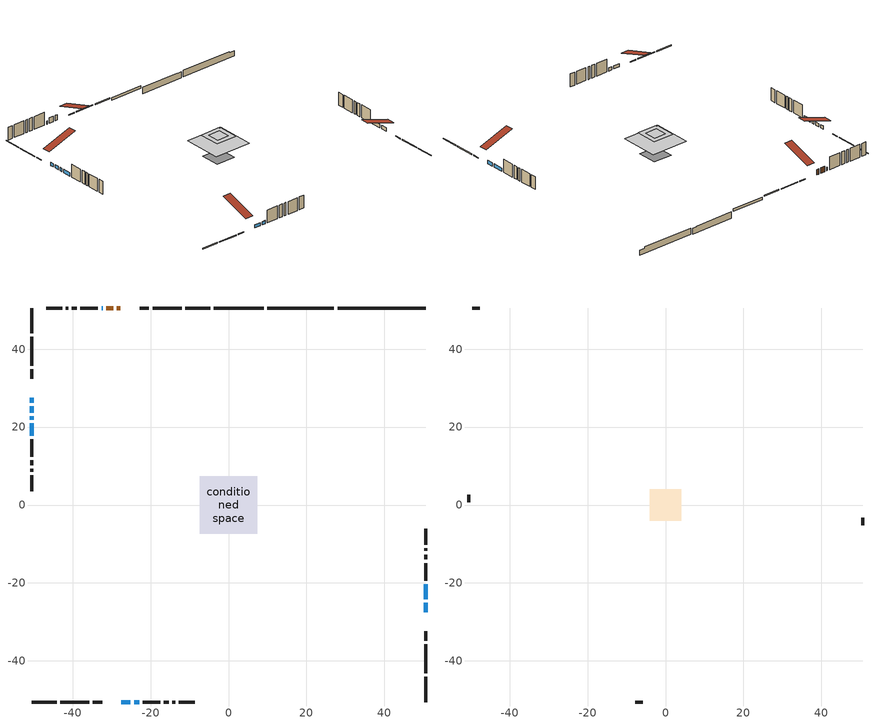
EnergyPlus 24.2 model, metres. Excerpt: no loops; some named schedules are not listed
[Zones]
conditioned space
 floor outside (Floor1 construction): -1.92,-1.92 -1.92,1.92 1.92,1.92 1.92,-1.92 z0.97
 floor adiabatic (Floor5 construction): -2.24,-2.24 -2.24,2.24 2.24,2.24 2.24,-2.24 z0.97
 floor adiabatic (AdiabaticFloorConstruction): -7.35,-7.35 -7.35,7.35 7.35,7.35 7.35,-7.35 z3.41
 floor foundation (Slab1 construction): -3.74,-3.74 -3.74,3.74 3.74,3.74 3.74,-3.74 z-2.13
 floor foundation (Slab1 construction 1): -3.25,-3.25 -3.25,3.25 3.25,3.25 3.25,-3.25 z-2.29
 floor foundation (Slab3 construction): -2.24,-2.24 -2.24,2.24 2.24,2.24 2.24,-2.24 z0
 wall outside (RimJoist1 construction): -4.65,50.56 -11.13,50.56 / -50.56,-50.56 -44.09,-50.56 / -50.56,50.56 -50.56,44.09 / 50.56,-50.56 50.56,-44.09 z0.97:1.27
 wall outside (RimJoist2 construction): -12.06,50.56 -19.48,50.56 / -43.16,-50.56 -35.73,-50.56 / -50.56,43.16 -50.56,35.73 / 50.56,-43.16 50.56,-35.73 z0.97:1.27
 wall outside (RimJoist3 construction): -20.41,50.56 -22.81,50.56 / -34.8,-50.56 -32.4,-50.56 / -50.56,34.8 -50.56,32.4 / 50.56,-34.8 50.56,-32.4 z0.97:1.27
 wall outside (AdiabaticWallConstruction 1): -27.75,50.56 -28.67,50.56 / -29.6,50.56 -31.38,50.56 z0.97:3
 wall outside (AdiabaticWallConstruction): -50.56,27.47 -50.56,26.24 / -50.56,25.31 -50.56,23.73 / 50.56,-27.47 50.56,-25.12 / -50.56,22.8 -50.56,21.89 / -32.31,50.56 -32.58,50.56 / 50.56,-24.2 50.56,-20.31 / -27.47,-50.56 -25.16,-50.56 / -24.23,-50.56 -22.91,-50.56 / -50.56,20.96 -50.56,17.8 z0.97:2.19
 wall outside (Wall1 construction): -33.51,50.56 -37.99,50.56 / -21.98,-50.56 -17.5,-50.56 / -50.56,16.88 -50.56,12.39 / 50.56,-19.39 50.56,-14.9 z0.97:5.85
 wall outside (Wall2 construction): -38.92,50.56 -40.18,50.56 / -16.57,-50.56 -15.31,-50.56 / -50.56,11.46 -50.56,10.21 / 50.56,-13.97 50.56,-12.72 z0.97:5.85
 wall outside (Wall3 construction): -41.11,50.56 -41.8,50.56 / -14.39,-50.56 -13.7,-50.56 / -50.56,9.28 -50.56,8.59 / 50.56,-11.79 50.56,-11.1 z0.97:5.85
 wall outside (Wall4 construction): -42.73,50.56 -46.8,50.56 / -12.77,-50.56 -8.69,-50.56 / -50.56,7.66 -50.56,3.58 / 50.56,-10.17 50.56,-6.09 z0.97:5.85
 wall foundation (FoundationWall1 construction): 28.01,50.56,-2.13 28.01,50.56,0.26 48.31,50.56,0.26 48.31,50.56,-0.23 50.56,50.56,-0.23 50.56,50.56,-2.13
 wall foundation (FoundationWall2 construction): 10.01,50.56,-2.29 10.01,50.56,0.15 25.37,50.56,0.15 25.37,50.56,-0.05 27.08,50.56,-0.05 27.08,50.56,-2.29
 wall foundation (FoundationWall3 construction): 9.08,50.56 -3.72,50.56 z0:0.97
 window (WindowConstruction): -50.56,27.46 -50.56,26.24 z0.97:2.19
 window (WindowConstruction 5): -50.56,25.31 -50.56,23.73 z0.97:2.19
 window (WindowConstruction 6): 50.56,-27.46 50.56,-25.13 z0.97:2.19
 window (WindowConstruction 7): -50.56,22.8 -50.56,21.89 z0.97:2.19
 window (WindowConstruction 8): -32.31,50.56 -32.58,50.56 z0.97:2.19
 window (WindowConstruction 1): 50.56,-24.2 50.56,-20.31 z0.97:2.19
 window (WindowConstruction 2): -27.46,-50.56 -25.16,-50.56 z0.97:2.19
 window (WindowConstruction 3): -24.23,-50.56 -22.91,-50.56 z0.97:2.19
 window (WindowConstruction 4): -50.56,20.96 -50.56,17.8 z0.97:2.19
 door (Door): -27.75,50.56 -28.67,50.56 z0.97:3
 door (Door 1): -29.6,50.56 -31.38,50.56 z0.97:3
 ceiling adiabatic (AdiabaticFloorConstruction): 7.35,-7.35 7.35,7.35 -7.35,7.35 -7.35,-7.35 z3.41
attic - vented
 floor to conditioned space (Floor2 construction Reversed): -2.33,-2.33 -2.33,2.33 2.33,2.33 2.33,-2.33 z5.85
 floor to conditioned space (Floor3 construction Reversed): -4.1,-4.1 -4.1,4.1 4.1,4.1 4.1,-4.1 z5.85
 floor to conditioned space (Floor4 construction Reversed): -3.73,-3.73 -3.73,3.73 3.73,3.73 3.73,-3.73 z5.85
 wall outside (Wall5 construction): -47.73,50.56 -49.63,50.56 / -7.76,-50.56 -5.86,-50.56 / -50.56,2.65 -50.56,0.75 / 50.56,-5.16 50.56,-3.26 z0.97:5.85
 roof outside (Roof1 construction): -26.82,50.56,5.85 -26.82,38.88,9.74 -23.74,38.88,9.74 -23.74,50.56,5.85; -28.39,-50.56,5.85 -28.39,-38.88,9.74 -31.47,-38.88,9.74 -31.47,-50.56,5.85; -50.56,28.39,5.85 -38.88,28.39,9.74 -38.88,31.47,9.74 -50.56,31.47,5.85; 50.56,-28.39,5.85 38.88,-28.39,9.74 38.88,-31.47,9.74 50.56,-31.47,5.85
[Building]
Building 1: Terrain=Suburbs
[Site:Location]
Swift Current_SK: Latitude {deg}=50.29; Longitude {deg}=-107.69; Time Zone {hr}=-6; Elevation {m}=817; Keep Site Location Information=Yes
[Site:GroundTemperature:Shallow]
0.0715302, -2.00391, -2.17012, -1.18522, 2.76862, 6.70403, 10.1158, 12.2771, 12.4607, 10.7029, 7.37809, 3.5634
[Site:WaterMainsTemperature]
Calculation Method=Schedule; Temperature Schedule=mains temperature schedule
[Material] Roughness=Rough; Thermal Absorptance=0.9
Name | Thickness {m} | Conductivity {W/m-K} | Density {kg/m3} | Specific Heat {J/kg-K} | Solar Absorptance | Visible Absorptance
asphalt or fiberglass shingles | 0.00635 | 0.162714 | 1121.4 | 1465.45 | 0.84 | 0.84
ceiling loosefill ins | 0.169333 | 0.0480833 | 16.02 | 1046.75 | 0.7 | 0.7
ceiling stud and cavity | 0.1397 | 0.114154 | 65.682 | 1177.47 | 0.7 | 0.7
ceiling stud and cavity 1 | 0.1397 | 0.0833374 | 65.682 | 1177.47 | 0.7 | 0.7
ceiling stud and cavity 2 | 0.1397 | 0.113663 | 65.682 | 1177.47 | 0.7 | 0.7
concrete 4.0 in. | 0.1016 | 1.803125 | 2242.8 | 837.4 | 0.7 | 0.7
concrete 8.0 in. | 0.2032 | 1.803125 | 2242.8 | 837.4 | 0.7 | 0.7
door material | 0.04445 | 0.0451087 | 512.64 | 1214.23 | 0.7 | 0.7
exterior vertical ins; exterior vertical ins 1 | 0.0457286 | 0.029427 | 32.04 | 1214.23 | 0.7 | 0.7
exterior vertical ins 2 | 0.00108814 | 0.029427 | 32.04 | 1214.23 | 0.7 | 0.7
floor covering | 0.0127 | 0.0433444 | 54.468 | 1339.84 | 0.6 | 0.6
floor covering 1 | 0.0127 | 9.015625 | 54.468 | 1339.84 | 0.6 | 0.6
floor rigid ins; wall rigid ins | 0.051816 | 0.029427 | 32.04 | 1214.23 | 0.7 | 0.7
floor rigid ins 1; wall rigid ins 1 | 0.512978 | 0.029427 | 32.04 | 1214.23 | 0.7 | 0.7
floor stud and cavity | 0.1397 | 0.103143 | 92.3553 | 1139.71 | 0.7 | 0.7
floor stud and cavity 1 | 0.0889 | 0.220277 | 50.32683 | 1063.81 | 0.7 | 0.7
floor stud and cavity 2 | 0.1397 | 1.75129 | 37.0049 | 1207.88 | 0.7 | 0.7
furniture material conditioned space 1 | 0.1524 | 0.115458 | 640.8 | 1214.23 | 0.6 | 0.6
gypsum board | 0.0127 | 0.160291 | 801 | 837.4 | 0.6 | 0.6
gypsum board 1 | 0.0127 | 0.160291 | 801 | 837.4 | 0.7 | 0.7
osb sheathing 0.5 in. | 0.0127 | 0.115458 | 512.64 | 1214.23 | 0.7 | 0.7
osb sheathing 0.75 in. | 0.01905 | 0.115458 | 512.64 | 1214.23 | 0.7 | 0.7
osb sheathing 2.0 in. | 0.0508 | 0.115458 | 512.64 | 1214.23 | 0.7 | 0.7
rim joist stud and cavity | 0.0508 | 0.0310022 | 125.044 | 1163.47 | 0.6 | 0.6
rim joist stud and cavity 1 | 0.0508 | 0.271007 | 50.32683 | 1063.81 | 0.6 | 0.6
wall stud and cavity | 0.1397 | 0.0935595 | 139.0536 | 1170.24 | 0.7 | 0.7
wall stud and cavity 1 | 0.1397 | 0.213279 | 139.0536 | 1170.24 | 0.7 | 0.7
wall stud and cavity 2 | 0.1397 | 0.115318 | 139.0536 | 1170.24 | 0.7 | 0.7
wall stud and cavity 3 | 0.1397 | 0.0921469 | 139.0536 | 1170.24 | 0.7 | 0.7
wall stud and cavity 4 | 0.0889 | 6.1454 | 50.32683 | 1063.81 | 0.6 | 0.6
wall stud and cavity 5 | 0.0889 | 0.380278 | 52.3479 | 1209.89 | 0.7 | 0.7
wall stud and cavity 6 | 0.0889 | 0.391764 | 83.0341 | 1211.67 | 0.7 | 0.7
wood siding | 0.0254 | 0.102417 | 544.68 | 1172.36 | 0 | 0
wood siding 1 | 0.00254 | 0.102417 | 544.68 | 1172.36 | 0 | 0
wood siding 2; wood siding 3; wood siding 4 | 0.0254 | 0.102417 | 544.68 | 1172.36 | 0.7 | 0.7
[WindowMaterial:SimpleGlazingSystem]
Name | U-Factor {W/m2-K} | Solar Heat Gain Coefficient
WindowMaterial | 1.88964 | 0.59
WindowMaterial 1 | 2.92644 | 0.66
WindowMaterial 2 | 2.89351 | 0.69
WindowMaterial 3 | 4.440196 | 0.64
WindowMaterial 4 | 1.89588 | 0.58
WindowMaterial 5 | 1.87885 | 0.6
WindowMaterial 6 | 4.5248 | 0.63
WindowMaterial 7 | 2.759508 | 0.61
WindowMaterial 8 | 6.17653 | 0.5
[Construction]
AdiabaticFloorConstruction: floor stud and cavity 2, floor rigid ins 1, osb sheathing 0.75 in., floor covering
AdiabaticWallConstruction: wood siding 3, wall rigid ins 1, wall stud and cavity 5, gypsum board
AdiabaticWallConstruction 1: wood siding 4, wall rigid ins 1, wall stud and cavity 5, gypsum board
Door; Door 1: door material
Floor1 construction: floor stud and cavity, floor rigid ins, osb sheathing 0.75 in., floor covering
Floor2 construction Reversed: gypsum board, ceiling stud and cavity, ceiling loosefill ins
Floor3 construction Reversed: gypsum board, ceiling stud and cavity 1, ceiling loosefill ins
Floor4 construction Reversed: gypsum board, ceiling stud and cavity 2, ceiling loosefill ins
Floor5 construction: floor stud and cavity 1, floor covering 1
FoundationWall1 construction; FoundationWall2 construction: concrete 8.0 in., gypsum board 1
FoundationWall3 construction: concrete 8.0 in.
furniture construction conditioned space 1: furniture material conditioned space 1
PartitionWallConstruction: gypsum board, wall stud and cavity 6, gypsum board
RimJoist1 construction; RimJoist2 construction: wood siding 2, osb sheathing 2.0 in., rim joist stud and cavity
RimJoist3 construction: wood siding 2, rim joist stud and cavity 1
Roof1 construction: asphalt or fiberglass shingles
Slab1 construction; Slab1 construction 1; Slab3 construction: concrete 4.0 in.
Wall1 construction: wood siding, osb sheathing 0.5 in., wall stud and cavity, gypsum board
Wall2 construction: wood siding, wall rigid ins, osb sheathing 0.5 in., wall stud and cavity 1, gypsum board
Wall3 construction: wood siding, osb sheathing 0.5 in., wall stud and cavity 2, gypsum board
Wall4 construction: wood siding, osb sheathing 0.5 in., wall stud and cavity 3, gypsum board
Wall5 construction: wood siding 1, wall stud and cavity 4
WindowConstruction: WindowMaterial
WindowConstruction 1: WindowMaterial 1
WindowConstruction 2: WindowMaterial 2
WindowConstruction 3: WindowMaterial 3
WindowConstruction 4: WindowMaterial 4
WindowConstruction 5: WindowMaterial 5
WindowConstruction 6: WindowMaterial 6
WindowConstruction 7: WindowMaterial 7
WindowConstruction 8: WindowMaterial 8
[Zone] Multiplier=1; Part of Total Floor Area=Yes
Name | Volume {m3}
attic - vented | 91.5199
conditioned space | 804.4
[Space]
Name | Zone | Volume {m3}
attic - vented 1 | attic - vented | 91.5199
conditioned space 1 | conditioned space | 804.4
[ZoneInfiltration:EffectiveLeakageArea]
infil attic - vented 1: Zone or Space=attic - vented 1; Schedule=Always On Discrete; Effective Air Leakage Area {cm2}=4502.96; Stack Coefficient=0.000609776; Wind Coefficient=1.66842e-05
[ZoneMixing]
whole house fan mix: Zone or Space=attic - vented; Schedule=Always On Continuous; Design Flow Rate Calculation Method=Flow/Zone; Design Flow Rate {m3/s}=0; Source Zone or Space=conditioned space
[SurfaceProperty:ExposedFoundationPerimeter] Exposed Perimeter Calculation Method=TotalExposedPerimeter
Name | Total Exposed Perimeter {m}
Slab1 | 22.555
Slab1 1 | 17.069
Slab3 | 12.802
[InternalMass] Zone or ZoneList=conditioned space; Space or SpaceList=conditioned space 1
Name | Construction | Surface Area {m2}
furniture mass conditioned space 1 | furniture construction conditioned space 1 | 147.578
partition wall mass | PartitionWallConstruction | 348.862
[Lights]
interior lighting: Zone or ZoneList or Space or SpaceList=conditioned space 1; Schedule=interior lighting schedule; Design Level Calculation Method=LightingLevel; Lighting Level {W}=343.2; Return Air Fraction=0; Fraction Radiant=0.6; Fraction Visible=0.2; Fraction Replaceable=1
[People]
occupants: Zone or ZoneList or Space or SpaceList=conditioned space 1; Number of People Schedule=occupants schedule; Number of People Calculation Method=People; Number of People=3; Fraction Radiant=0.314171; Sensible Heat Fraction=0.56303; Activity Level Schedule=occupants activity schedule; Carbon Dioxide Generation Rate {m3/s-W}=0; Enable ASHRAE 55 Comfort Warnings=No; Mean Radiant Temperature Calculation Type=EnclosureAveraged
[ElectricEquipment] Zone or ZoneList or Space or SpaceList=conditioned space 1; Design Level Calculation Method=EquipmentLevel
Name | Schedule | Design Level {W} | Fraction Latent | Fraction Radiant | Fraction Lost
clothes dryer | clothes dryer schedule | 140.772 | 0.015 | 0.081 | 0.85
clothes washer | clothes washer schedule | 32.1985 | 0.03 | 0.162 | 0.7
cooking range | cooking range schedule | 215.147 | 0.08 | 0.432 | 0.2
dishwasher | dishwasher schedule | 66.8632 | 0.3 | 0.18 | 0.4
fridge | fridge schedule | 72.9452 | 0 | 0.6 | 0
mech vent house fan | mech vent house fan schedule | 0 | 0 | 0 | 1
mech vent house fan cfis | mech vent house fan cfis schedule | 0 | 0 | 0 | 0
misc plug loads | misc plug loads schedule | 494.7 | 0.045 | 0.513 | 0.1
whole house fan | Always On Discrete | 0 | 0 | 0 | 1
[OtherEquipment] Zone or ZoneList or Space or SpaceList=conditioned space 1; Design Level Calculation Method=EquipmentLevel
Name | Fuel Type | Schedule | Design Level {W} | Fraction Latent | Fraction Radiant | Fraction Lost
clothes dryer 1 | Electricity | clothes dryer schedule | 0 | 0.015 | 0.081 | 0.85
cooking range 1 | Electricity | cooking range schedule | 0 | 0.08 | 0.432 | 0.2
general water use latent | None | general water use schedule | 62.594 | 1 | 0 | 0
general water use sensible | None | general water use schedule | -61.6891 | 0 | 0.6 | 0
mech vent house fan latent load | None | Always On Discrete | 0 | 1 | 0 | 0
mech vent house fan sensible load | None | Always On Discrete | 0 | 0 | 0 | 0
water heater energy adjustment1 | NaturalGas | Always On Discrete | 0.01 | 0 | 0 | 1
[ZoneInfiltration:DesignFlowRate] Zone or ZoneList or Space or SpaceList=conditioned space 1; Schedule=Always On Discrete; Design Flow Rate Calculation Method=Flow/Zone; Design Flow Rate {m3/s}=0
infil flow; natural vent flow; whole house fan flow
[Foundation:Kiva] Initial Indoor Air Temperature {C}=21; Wall Depth Below Slab {m}=0.2032; Custom Block Z Position 1 {m}=0
Name | Wall Height Above Grade {m} | Custom Block Material Name 1 | Custom Block Depth 1 {m} | Custom Block X Position 1 {m}
Foundation Kiva 1 | 0.259994 | exterior vertical ins | 2.39 | 0.2159
Foundation Kiva 2 | 0.149992 | exterior vertical ins 1 | 2.43998 | 0.2159
Foundation Kiva 3 | 0.969996 | exterior vertical ins 2 | 0.969996 | 0.2032
[Foundation:Kiva:Settings]
Soil Conductivity {W/m-K}=0.849921; Soil Density {kg/m3}=1842.3; Soil Specific Heat {J/kg-K}=418.7; Ground Solar Absorptivity=0.9; Ground Thermal Absorptivity=0.9; Ground Surface Roughness {m}=0.03; Far-Field Width {m}=40; Deep-Ground Boundary Condition=ZeroFlux; Deep-Ground Depth {m}=40; Minimum Cell Dimension {m}=0.2; Maximum Cell Growth Coefficient=3; Simulation Timestep=Timestep
[Exterior:Lights]
exterior lighting: Schedule=exterior lighting schedule; Design Level {W}=75.6
[Schedule:Constant]
Name | Hourly Value
Always On Continuous; mech vent house fan schedule; mech vent house fan cfis schedule; Always On Discrete | 1
occupants activity schedule | 117.228
fridge schedule | 0
[Schedule:Week:Daily]
interior lighting schedule Week Rule - Jan1-Jan27: interior lighting schedule day, interior lighting schedule day, interior lighting schedule day, interior lighting schedule day, interior lighting schedule day, interior lighting schedule day, interior lighting schedule day, interior lighting schedule default day, interior lighting schedule default day, interior lighting schedule default day, interior lighting schedule default day, interior lighting schedule default day
interior lighting schedule Week Rule - Jan28-Feb3: interior lighting schedule day, interior lighting schedule day, interior lighting schedule day, interior lighting schedule day, interior lighting schedule day 1, interior lighting schedule day 1, interior lighting schedule day 1, interior lighting schedule default day, interior lighting schedule default day, interior lighting schedule default day, interior lighting schedule default day, interior lighting schedule default day
interior lighting schedule Week Rule - Feb4-Feb24: interior lighting schedule day 1, interior lighting schedule day 1, interior lighting schedule day 1, interior lighting schedule day 1, interior lighting schedule day 1, interior lighting schedule day 1, interior lighting schedule day 1, interior lighting schedule default day, interior lighting schedule default day, interior lighting schedule default day, interior lighting schedule default day, interior lighting schedule default day
interior lighting schedule Week Rule - Feb25-Mar3: interior lighting schedule day 1, interior lighting schedule day 1, interior lighting schedule day 1, interior lighting schedule day 1, interior lighting schedule day 2, interior lighting schedule day 2, interior lighting schedule day 2, interior lighting schedule default day, interior lighting schedule default day, interior lighting schedule default day, interior lighting schedule default day, interior lighting schedule default day
interior lighting schedule Week Rule - Mar4-Mar31: interior lighting schedule day 2, interior lighting schedule day 2, interior lighting schedule day 2, interior lighting schedule day 2, interior lighting schedule day 2, interior lighting schedule day 2, interior lighting schedule day 2, interior lighting schedule default day, interior lighting schedule default day, interior lighting schedule default day, interior lighting schedule default day, interior lighting schedule default day
interior lighting schedule Week Rule - Apr1-Apr28: interior lighting schedule day 3, interior lighting schedule day 3, interior lighting schedule day 3, interior lighting schedule day 3, interior lighting schedule day 3, interior lighting schedule day 3, interior lighting schedule day 3, interior lighting schedule default day, interior lighting schedule default day, interior lighting schedule default day, interior lighting schedule default day, interior lighting schedule default day
interior lighting schedule Week Rule - Apr29-May5: interior lighting schedule day 3, interior lighting schedule day 3, interior lighting schedule day 4, interior lighting schedule day 4, interior lighting schedule day 4, interior lighting schedule day 4, interior lighting schedule day 4, interior lighting schedule default day, interior lighting schedule default day, interior lighting schedule default day, interior lighting schedule default day, interior lighting schedule default day
interior lighting schedule Week Rule - May6-May26: interior lighting schedule day 4, interior lighting schedule day 4, interior lighting schedule day 4, interior lighting schedule day 4, interior lighting schedule day 4, interior lighting schedule day 4, interior lighting schedule day 4, interior lighting schedule default day, interior lighting schedule default day, interior lighting schedule default day, interior lighting schedule default day, interior lighting schedule default day
interior lighting schedule Week Rule - May27-Jun2: interior lighting schedule day 4, interior lighting schedule day 4, interior lighting schedule day 4, interior lighting schedule day 4, interior lighting schedule day 4, interior lighting schedule day 5, interior lighting schedule day 5, interior lighting schedule default day, interior lighting schedule default day, interior lighting schedule default day, interior lighting schedule default day, interior lighting schedule default day
interior lighting schedule Week Rule - Jun3-Jun30: interior lighting schedule day 5, interior lighting schedule day 5, interior lighting schedule day 5, interior lighting schedule day 5, interior lighting schedule day 5, interior lighting schedule day 5, interior lighting schedule day 5, interior lighting schedule default day, interior lighting schedule default day, interior lighting schedule default day, interior lighting schedule default day, interior lighting schedule default day
interior lighting schedule Week Rule - Jul1-Jul28: interior lighting schedule day 6, interior lighting schedule day 6, interior lighting schedule day 6, interior lighting schedule day 6, interior lighting schedule day 6, interior lighting schedule day 6, interior lighting schedule day 6, interior lighting schedule default day, interior lighting schedule default day, interior lighting schedule default day, interior lighting schedule default day, interior lighting schedule default day
interior lighting schedule Week Rule - Jul29-Aug4: interior lighting schedule day 6, interior lighting schedule day 6, interior lighting schedule day 6, interior lighting schedule day 7, interior lighting schedule day 7, interior lighting schedule day 7, interior lighting schedule day 7, interior lighting schedule default day, interior lighting schedule default day, interior lighting schedule default day, interior lighting schedule default day, interior lighting schedule default day
interior lighting schedule Week Rule - Aug5-Aug25: interior lighting schedule day 7, interior lighting schedule day 7, interior lighting schedule day 7, interior lighting schedule day 7, interior lighting schedule day 7, interior lighting schedule day 7, interior lighting schedule day 7, interior lighting schedule default day, interior lighting schedule default day, interior lighting schedule default day, interior lighting schedule default day, interior lighting schedule default day
interior lighting schedule Week Rule - Aug26-Sep1: interior lighting schedule day 7, interior lighting schedule day 7, interior lighting schedule day 7, interior lighting schedule day 7, interior lighting schedule day 7, interior lighting schedule day 7, interior lighting schedule day 8, interior lighting schedule default day, interior lighting schedule default day, interior lighting schedule default day, interior lighting schedule default day, interior lighting schedule default day
interior lighting schedule Week Rule - Sep2-Sep29: interior lighting schedule day 8, interior lighting schedule day 8, interior lighting schedule day 8, interior lighting schedule day 8, interior lighting schedule day 8, interior lighting schedule day 8, interior lighting schedule day 8, interior lighting schedule default day, interior lighting schedule default day, interior lighting schedule default day, interior lighting schedule default day, interior lighting schedule default day
interior lighting schedule Week Rule - Sep30-Oct6: interior lighting schedule day 8, interior lighting schedule day 9, interior lighting schedule day 9, interior lighting schedule day 9, interior lighting schedule day 9, interior lighting schedule day 9, interior lighting schedule day 9, interior lighting schedule default day, interior lighting schedule default day, interior lighting schedule default day, interior lighting schedule default day, interior lighting schedule default day
interior lighting schedule Week Rule - Oct7-Oct27: interior lighting schedule day 9, interior lighting schedule day 9, interior lighting schedule day 9, interior lighting schedule day 9, interior lighting schedule day 9, interior lighting schedule day 9, interior lighting schedule day 9, interior lighting schedule default day, interior lighting schedule default day, interior lighting schedule default day, interior lighting schedule default day, interior lighting schedule default day
interior lighting schedule Week Rule - Oct28-Nov3: interior lighting schedule day 9, interior lighting schedule day 9, interior lighting schedule day 9, interior lighting schedule day 9, interior lighting schedule day 10, interior lighting schedule day 10, interior lighting schedule day 10, interior lighting schedule default day, interior lighting schedule default day, interior lighting schedule default day, interior lighting schedule default day, interior lighting schedule default day
interior lighting schedule Week Rule - Nov4-Nov24: interior lighting schedule day 10, interior lighting schedule day 10, interior lighting schedule day 10, interior lighting schedule day 10, interior lighting schedule day 10, interior lighting schedule day 10, interior lighting schedule day 10, interior lighting schedule default day, interior lighting schedule default day, interior lighting schedule default day, interior lighting schedule default day, interior lighting schedule default day
interior lighting schedule Week Rule - Nov25-Dec1: interior lighting schedule day 10, interior lighting schedule day 10, interior lighting schedule day 10, interior lighting schedule day 10, interior lighting schedule day 10, interior lighting schedule day 10, interior lighting schedule day 11, interior lighting schedule default day, interior lighting schedule default day, interior lighting schedule default day, interior lighting schedule default day, interior lighting schedule default day
interior lighting schedule Week Rule - Dec2-Dec31: interior lighting schedule day 11, interior lighting schedule day 11, interior lighting schedule day 11, interior lighting schedule day 11, interior lighting schedule day 11, interior lighting schedule day 11, interior lighting schedule day 11, interior lighting schedule default day, interior lighting schedule default day, interior lighting schedule default day, interior lighting schedule default day, interior lighting schedule default day
occupants schedule Week Rule - Jan1-Dec31: occupants schedule day, occupants schedule day, occupants schedule day, occupants schedule day, occupants schedule day, occupants schedule day, occupants schedule day, occupants schedule default day, occupants schedule default day, occupants schedule default day, occupants schedule default day, occupants schedule default day
clothes dryer schedule Week Rule - Jan1-Dec31: clothes dryer schedule day, clothes dryer schedule day, clothes dryer schedule day, clothes dryer schedule day, clothes dryer schedule day, clothes dryer schedule day, clothes dryer schedule day, clothes dryer schedule default day, clothes dryer schedule default day, clothes dryer schedule default day, clothes dryer schedule default day, clothes dryer schedule default day
clothes washer schedule Week Rule - Jan1-Dec31: clothes washer schedule day, clothes washer schedule day, clothes washer schedule day, clothes washer schedule day, clothes washer schedule day, clothes washer schedule day, clothes washer schedule day, clothes washer schedule default day, clothes washer schedule default day, clothes washer schedule default day, clothes washer schedule default day, clothes washer schedule default day
cooking range schedule Week Rule - Jan1-Dec31: cooking range schedule day, cooking range schedule day, cooking range schedule day, cooking range schedule day, cooking range schedule day, cooking range schedule day, cooking range schedule day, cooking range schedule default day, cooking range schedule default day, cooking range schedule default day, cooking range schedule default day, cooking range schedule default day
dishwasher schedule Week Rule - Jan1-Dec31: dishwasher schedule day, dishwasher schedule day, dishwasher schedule day, dishwasher schedule day, dishwasher schedule day, dishwasher schedule day, dishwasher schedule day, dishwasher schedule default day, dishwasher schedule default day, dishwasher schedule default day, dishwasher schedule default day, dishwasher schedule default day
misc plug loads schedule Week Rule - Jan1-Dec31: misc plug loads schedule day, misc plug loads schedule day, misc plug loads schedule day, misc plug loads schedule day, misc plug loads schedule day, misc plug loads schedule day, misc plug loads schedule day, misc plug loads schedule default day, misc plug loads schedule default day, misc plug loads schedule default day, misc plug loads schedule default day, misc plug loads schedule default day
general water use schedule Week Rule - Jan1-Dec31: general water use schedule day, general water use schedule day, general water use schedule day, general water use schedule day, general water use schedule day, general water use schedule day, general water use schedule day, general water use schedule default day, general water use schedule default day, general water use schedule default day, general water use schedule default day, general water use schedule default day
exterior lighting schedule Week Rule - Jan1-Jan27: exterior lighting schedule day, exterior lighting schedule day, exterior lighting schedule day, exterior lighting schedule day, exterior lighting schedule day, exterior lighting schedule day, exterior lighting schedule day, exterior lighting schedule default day, exterior lighting schedule default day, exterior lighting schedule default day, exterior lighting schedule default day, exterior lighting schedule default day
exterior lighting schedule Week Rule - Jan28-Feb3: exterior lighting schedule day, exterior lighting schedule day, exterior lighting schedule day, exterior lighting schedule day, exterior lighting schedule day 1, exterior lighting schedule day 1, exterior lighting schedule day 1, exterior lighting schedule default day, exterior lighting schedule default day, exterior lighting schedule default day, exterior lighting schedule default day, exterior lighting schedule default day
exterior lighting schedule Week Rule - Feb4-Feb24: exterior lighting schedule day 1, exterior lighting schedule day 1, exterior lighting schedule day 1, exterior lighting schedule day 1, exterior lighting schedule day 1, exterior lighting schedule day 1, exterior lighting schedule day 1, exterior lighting schedule default day, exterior lighting schedule default day, exterior lighting schedule default day, exterior lighting schedule default day, exterior lighting schedule default day
exterior lighting schedule Week Rule - Feb25-Mar3: exterior lighting schedule day 1, exterior lighting schedule day 1, exterior lighting schedule day 1, exterior lighting schedule day 1, exterior lighting schedule day 2, exterior lighting schedule day 2, exterior lighting schedule day 2, exterior lighting schedule default day, exterior lighting schedule default day, exterior lighting schedule default day, exterior lighting schedule default day, exterior lighting schedule default day
exterior lighting schedule Week Rule - Mar4-Mar31: exterior lighting schedule day 2, exterior lighting schedule day 2, exterior lighting schedule day 2, exterior lighting schedule day 2, exterior lighting schedule day 2, exterior lighting schedule day 2, exterior lighting schedule day 2, exterior lighting schedule default day, exterior lighting schedule default day, exterior lighting schedule default day, exterior lighting schedule default day, exterior lighting schedule default day
exterior lighting schedule Week Rule - Apr1-Apr28: exterior lighting schedule day 3, exterior lighting schedule day 3, exterior lighting schedule day 3, exterior lighting schedule day 3, exterior lighting schedule day 3, exterior lighting schedule day 3, exterior lighting schedule day 3, exterior lighting schedule default day, exterior lighting schedule default day, exterior lighting schedule default day, exterior lighting schedule default day, exterior lighting schedule default day
exterior lighting schedule Week Rule - Apr29-May5: exterior lighting schedule day 3, exterior lighting schedule day 3, exterior lighting schedule day 4, exterior lighting schedule day 4, exterior lighting schedule day 4, exterior lighting schedule day 4, exterior lighting schedule day 4, exterior lighting schedule default day, exterior lighting schedule default day, exterior lighting schedule default day, exterior lighting schedule default day, exterior lighting schedule default day
exterior lighting schedule Week Rule - May6-May26: exterior lighting schedule day 4, exterior lighting schedule day 4, exterior lighting schedule day 4, exterior lighting schedule day 4, exterior lighting schedule day 4, exterior lighting schedule day 4, exterior lighting schedule day 4, exterior lighting schedule default day, exterior lighting schedule default day, exterior lighting schedule default day, exterior lighting schedule default day, exterior lighting schedule default day
exterior lighting schedule Week Rule - May27-Jun2: exterior lighting schedule day 4, exterior lighting schedule day 4, exterior lighting schedule day 4, exterior lighting schedule day 4, exterior lighting schedule day 4, exterior lighting schedule day 5, exterior lighting schedule day 5, exterior lighting schedule default day, exterior lighting schedule default day, exterior lighting schedule default day, exterior lighting schedule default day, exterior lighting schedule default day
exterior lighting schedule Week Rule - Jun3-Jun30: exterior lighting schedule day 5, exterior lighting schedule day 5, exterior lighting schedule day 5, exterior lighting schedule day 5, exterior lighting schedule day 5, exterior lighting schedule day 5, exterior lighting schedule day 5, exterior lighting schedule default day, exterior lighting schedule default day, exterior lighting schedule default day, exterior lighting schedule default day, exterior lighting schedule default day
exterior lighting schedule Week Rule - Jul1-Jul28: exterior lighting schedule day 6, exterior lighting schedule day 6, exterior lighting schedule day 6, exterior lighting schedule day 6, exterior lighting schedule day 6, exterior lighting schedule day 6, exterior lighting schedule day 6, exterior lighting schedule default day, exterior lighting schedule default day, exterior lighting schedule default day, exterior lighting schedule default day, exterior lighting schedule default day
exterior lighting schedule Week Rule - Jul29-Aug4: exterior lighting schedule day 6, exterior lighting schedule day 6, exterior lighting schedule day 6, exterior lighting schedule day 7, exterior lighting schedule day 7, exterior lighting schedule day 7, exterior lighting schedule day 7, exterior lighting schedule default day, exterior lighting schedule default day, exterior lighting schedule default day, exterior lighting schedule default day, exterior lighting schedule default day
exterior lighting schedule Week Rule - Aug5-Aug25: exterior lighting schedule day 7, exterior lighting schedule day 7, exterior lighting schedule day 7, exterior lighting schedule day 7, exterior lighting schedule day 7, exterior lighting schedule day 7, exterior lighting schedule day 7, exterior lighting schedule default day, exterior lighting schedule default day, exterior lighting schedule default day, exterior lighting schedule default day, exterior lighting schedule default day
exterior lighting schedule Week Rule - Aug26-Sep1: exterior lighting schedule day 7, exterior lighting schedule day 7, exterior lighting schedule day 7, exterior lighting schedule day 7, exterior lighting schedule day 7, exterior lighting schedule day 7, exterior lighting schedule day 8, exterior lighting schedule default day, exterior lighting schedule default day, exterior lighting schedule default day, exterior lighting schedule default day, exterior lighting schedule default day
[Schedule:Year]
interior lighting schedule: interior lighting schedule Week Rule - Jan1-Jan27, 1, 1, 1, 27, interior lighting schedule Week Rule - Jan28-Feb3, 1, 28, 2, 3, interior lighting schedule Week Rule - Feb4-Feb24, 2, 4, 2, 24, interior lighting schedule Week Rule - Feb25-Mar3, 2, 25, 3, 3, interior lighting schedule Week Rule - Mar4-Mar31, 3, 4, 3, 31, interior lighting schedule Week Rule - Apr1-Apr28, 4, 1, 4, 28, interior lighting schedule Week Rule - Apr29-May5, 4, 29, 5, 5, interior lighting schedule Week Rule - May6-May26, 5, 6, 5, 26, interior lighting schedule Week Rule - May27-Jun2, 5, 27, 6, 2, interior lighting schedule Week Rule - Jun3-Jun30, 6, 3, 6, 30, interior lighting schedule Week Rule - Jul1-Jul28, 7, 1, 7, 28, interior lighting schedule Week Rule - Jul29-Aug4, 7, 29, 8, 4, interior lighting schedule Week Rule - Aug5-Aug25, 8, 5, 8, 25, interior lighting schedule Week Rule - Aug26-Sep1, 8, 26, 9, 1, interior lighting schedule Week Rule - Sep2-Sep29, 9, 2, 9, 29, interior lighting schedule Week Rule - Sep30-Oct6, 9, 30, 10, 6, interior lighting schedule Week Rule - Oct7-Oct27, 10, 7, 10, 27, interior lighting schedule Week Rule - Oct28-Nov3, 10, 28, 11, 3, interior lighting schedule Week Rule - Nov4-Nov24, 11, 4, 11, 24, interior lighting schedule Week Rule - Nov25-Dec1, 11, 25, 12, 1, interior lighting schedule Week Rule - Dec2-Dec31, 12, 2, 12, 31
occupants schedule: occupants schedule Week Rule - Jan1-Dec31, 1, 1, 12, 31
clothes dryer schedule: clothes dryer schedule Week Rule - Jan1-Dec31, 1, 1, 12, 31
clothes washer schedule: clothes washer schedule Week Rule - Jan1-Dec31, 1, 1, 12, 31
cooking range schedule: cooking range schedule Week Rule - Jan1-Dec31, 1, 1, 12, 31
dishwasher schedule: dishwasher schedule Week Rule - Jan1-Dec31, 1, 1, 12, 31
misc plug loads schedule: misc plug loads schedule Week Rule - Jan1-Dec31, 1, 1, 12, 31
general water use schedule: general water use schedule Week Rule - Jan1-Dec31, 1, 1, 12, 31
exterior lighting schedule: exterior lighting schedule Week Rule - Jan1-Jan27, 1, 1, 1, 27, exterior lighting schedule Week Rule - Jan28-Feb3, 1, 28, 2, 3, exterior lighting schedule Week Rule - Feb4-Feb24, 2, 4, 2, 24, exterior lighting schedule Week Rule - Feb25-Mar3, 2, 25, 3, 3, exterior lighting schedule Week Rule - Mar4-Mar31, 3, 4, 3, 31, exterior lighting schedule Week Rule - Apr1-Apr28, 4, 1, 4, 28, exterior lighting schedule Week Rule - Apr29-May5, 4, 29, 5, 5, exterior lighting schedule Week Rule - May6-May26, 5, 6, 5, 26, exterior lighting schedule Week Rule - May27-Jun2, 5, 27, 6, 2, exterior lighting schedule Week Rule - Jun3-Jun30, 6, 3, 6, 30, exterior lighting schedule Week Rule - Jul1-Jul28, 7, 1, 7, 28, exterior lighting schedule Week Rule - Jul29-Aug4, 7, 29, 8, 4, exterior lighting schedule Week Rule - Aug5-Aug25, 8, 5, 8, 25, exterior lighting schedule Week Rule - Aug26-Sep1, 8, 26, 9, 1, exterior lighting schedule Week Rule - Sep2-Sep29, 9, 2, 9, 29, exterior lighting schedule Week Rule - Sep30-Oct6, 9, 30, 10, 6, exterior lighting schedule Week Rule - Oct7-Oct27, 10, 7, 10, 27, exterior lighting schedule Week Rule - Oct28-Nov3, 10, 28, 11, 3, exterior lighting schedule Week Rule - Nov4-Nov24, 11, 4, 11, 24, exterior lighting schedule Week Rule - Nov25-Dec1, 11, 25, 12, 1, exterior lighting schedule Week Rule - Dec2-Dec31, 12, 2, 12, 31
[Schedule:Compact]
mains temperature schedule: Through: 01/01, For: AllDays, Until: 24:00, 5.17944, Through: 01/02, For: AllDays, Until: 24:00, 5.11222, Through: 01/03, For: AllDays, Until: 24:00, 5.04667, Through: 01/04, For: AllDays, Until: 24:00, 4.98167, Through: 01/05, For: AllDays, Until: 24:00, 4.91778, Through: 01/06, For: AllDays, Until: 24:00, 4.85444, Through: 01/07, For: AllDays, Until: 24:00, 4.79278, Through: 01/08, For: AllDays, Until: 24:00, 4.73167, Through: 01/09, For: AllDays, Until: 24:00, 4.67167, Through: 01/10, For: AllDays, Until: 24:00, 4.61278, Through: 01/11, For: AllDays, Until: 24:00, 4.55556, Through: 01/12, For: AllDays, Until: 24:00, 4.49889, Through: 01/13, For: AllDays, Until: 24:00, 4.44333, Through: 01/14, For: AllDays, Until: 24:00, 4.38889, Through: 01/15, For: AllDays, Until: 24:00, 4.33611, Through: 01/16, For: AllDays, Until: 24:00, 4.28389, Through: 01/17, For: AllDays, Until: 24:00, 4.23333, Through: 01/18, For: AllDays, Until: 24:00, 4.18389, Through: 01/19, For: AllDays, Until: 24:00, 4.13556, Through: 01/20, For: AllDays, Until: 24:00, 4.08833, Through: 01/21, For: AllDays, Until: 24:00, 4.04222, Through: 01/22, For: AllDays, Until: 24:00, 3.99778, Through: 01/23, For: AllDays, Until: 24:00, 3.95444, Through: 01/24, For: AllDays, Until: 24:00, 3.91278, Through: 01/25, For: AllDays, Until: 24:00, 3.87167, Through: 01/26, For: AllDays, Until: 24:00, 3.83222, Through: 01/27, For: AllDays, Until: 24:00, 3.79444, Through: 01/28, For: AllDays, Until: 24:00, 3.75778, Through: 01/29, For: AllDays, Until: 24:00, 3.72222, Through: 01/30, For: AllDays, Until: 24:00, 3.68833, Through: 01/31, For: AllDays, Until: 24:00, 3.65556, Through: 02/01, For: AllDays, Until: 24:00, 3.62444, Through: 02/02, For: AllDays, Until: 24:00, 3.59444, Through: 02/03, For: AllDays, Until: 24:00, 3.56611, Through: 02/04, For: AllDays, Until: 24:00, 3.53889, Through: 02/05, For: AllDays, Until: 24:00, 3.51333, Through: 02/06, For: AllDays, Until: 24:00, 3.48889, Through: 02/07, For: AllDays, Until: 24:00, 3.46611, Through: 02/08, For: AllDays, Until: 24:00, 3.445, Through: 02/09, For: AllDays, Until: 24:00, 3.425, Through: 02/10, For: AllDays, Until: 24:00, 3.40667, Through: 02/11, For: AllDays, Until: 24:00, 3.38944, Through: 02/12, For: AllDays, Until: 24:00, 3.37389, Through: 02/13, For: AllDays, Until: 24:00, 3.36, Through: 02/14, For: AllDays, Until: 24:00, 3.34722, Through: 02/15, For: AllDays, Until: 24:00, 3.33611, Through: 02/16, For: AllDays, Until: 24:00, 3.32667, Through: 02/17, For: AllDays, Until: 24:00, 3.31833, Through: 02/18, For: AllDays, Until: 24:00, 3.31167, Through: 02/19, For: AllDays, Until: 24:00, 3.30611, Through: 02/20, For: AllDays, Until: 24:00, 3.30222, Through: 02/21, For: AllDays, Until: 24:00, 3.3, Through: 02/22, For: AllDays, Until: 24:00, 3.29944, Through: 02/23, For: AllDays, Until: 24:00, 3.3, Through: 02/24, For: AllDays, Until: 24:00, 3.30222, Through: 02/25, For: AllDays, Until: 24:00, 3.30611, Through: 02/26, For: AllDays, Until: 24:00, 3.31111, Through: 02/27, For: AllDays, Until: 24:00, 3.31778, Through: 02/28, For: AllDays, Until: 24:00, 3.32611, Through: 03/01, For: AllDays, Until: 24:00, 3.33556, Through: 03/02, For: AllDays, Until: 24:00, 3.34667, Through: 03/03, For: AllDays, Until: 24:00, 3.35889, Through: 03/04, For: AllDays, Until: 24:00, 3.37278, Through: 03/05, For: AllDays, Until: 24:00, 3.38833, Through: 03/06, For: AllDays, Until: 24:00, 3.40556, Through: 03/07, For: AllDays, Until: 24:00, 3.42389, Through: 03/08, For: AllDays, Until: 24:00, 3.44389, Through: 03/09, For: AllDays, Until: 24:00, 3.465, Through: 03/10, For: AllDays, Until: 24:00, 3.48778, Through: 03/11, For: AllDays, Until: 24:00, 3.51167, Through: 03/12, For: AllDays, Until: 24:00, 3.53722, Through: 03/13, For: AllDays, Until: 24:00, 3.56444, Through: 03/14, For: AllDays, Until: 24:00, 3.59278, Through: 03/15, For: AllDays, Until: 24:00, 3.62222, Through: 03/16, For: AllDays, Until: 24:00, 3.65333, Through: 03/17, For: AllDays, Until: 24:00, 3.68611, Through: 03/18, For: AllDays, Until: 24:00, 3.72, Through: 03/19, For: AllDays, Until: 24:00, 3.75556, Through: 03/20, For: AllDays, Until: 24:00, 3.79167, Through: 03/21, For: AllDays, Until: 24:00, 3.83, Through: 03/22, For: AllDays, Until: 24:00, 3.86944, Through: 03/23, For: AllDays, Until: 24:00, 3.91, Through: 03/24, For: AllDays, Until: 24:00, 3.95167, Through: 03/25, For: AllDays, Until: 24:00, 3.995, Through: 03/26, For: AllDays, Until: 24:00, 4.03944, Through: 03/27, For: AllDays, Until: 24:00, 4.085, Through: 03/28, For: AllDays, Until: 24:00, 4.13222, Through: 03/29, For: AllDays, Until: 24:00, 4.18056, Through: 03/30, For: AllDays, Until: 24:00, 4.23, Through: 03/31, For: AllDays, Until: 24:00, 4.28056, Through: 04/01, For: AllDays, Until: 24:00, 4.33222, Through: 04/02, For: AllDays, Until: 24:00, 4.38556, Through: 04/03, For: AllDays, Until: 24:00, 4.44, Through: 04/04, For: AllDays, Until: 24:00, 4.495, Through: 04/05, For: AllDays, Until: 24:00, 4.55167, Through: 04/06, For: AllDays, Until: 24:00, 4.60944, Through: 04/07, For: AllDays, Until: 24:00, 4.66778, Through: 04/08, For: AllDays, Until: 24:00, 4.72778, Through: 04/09, For: AllDays, Until: 24:00, 4.78833, Through: 04/10, For: AllDays, Until: 24:00, 4.85056, Through: 04/11, For: AllDays, Until: 24:00, 4.91333, Through: 04/12, For: AllDays, Until: 24:00, 4.97722, Through: 04/13, For: AllDays, Until: 24:00, 5.04222, Through: 04/14, For: AllDays, Until: 24:00, 5.10833, Through: 04/15, For: AllDays, Until: 24:00, 5.175, Through: 04/16, For: AllDays, Until: 24:00, 5.24278, Through: 04/17, For: AllDays, Until: 24:00, 5.31167, Through: 04/18, For: AllDays, Until: 24:00, 5.38111, Through: 04/19, For: AllDays, Until: 24:00, 5.45167, Through: 04/20, For: AllDays, Until: 24:00, 5.52278, Through: 04/21, For: AllDays, Until: 24:00, 5.595, Through: 04/22, For: AllDays, Until: 24:00, 5.66778, Through: 04/23, For: AllDays, Until: 24:00, 5.74167, Through: 04/24, For: AllDays, Until: 24:00, 5.81611, Through: 04/25, For: AllDays, Until: 24:00, 5.89111, Through: 04/26, For: AllDays, Until: 24:00, 5.96722, Through: 04/27, For: AllDays, Until: 24:00, 6.04389, Through: 04/28, For: AllDays, Until: 24:00, 6.12111, Through: 04/29, For: AllDays, Until: 24:00, 6.19889, Through: 04/30, For: AllDays, Until: 24:00, 6.27722, Through: 05/01, For: AllDays, Until: 24:00, 6.35667, Through: 05/02, For: AllDays, Until: 24:00, 6.43611, Through: 05/03, For: AllDays, Until: 24:00, 6.51667, Through: 05/04, For: AllDays, Until: 24:00, 6.59778, Through: 05/05, For: AllDays, Until: 24:00, 6.67889, Through: 05/06, For: AllDays, Until: 24:00, 6.76056, Through: 05/07, For: AllDays, Until: 24:00, 6.84278, Through: 05/08, For: AllDays, Until: 24:00, 6.92556, Through: 05/09, For: AllDays, Until: 24:00, 7.00889, Through: 05/10, For: AllDays, Until: 24:00, 7.09222, Through: 05/11, For: AllDays, Until: 24:00, 7.17611, Through: 05/12, For: AllDays, Until: 24:00, 7.26056, Through: 05/13, For: AllDays, Until: 24:00, 7.345, Through: 05/14, For: AllDays, Until: 24:00, 7.43, Through: 05/15, For: AllDays, Until: 24:00, 7.515, Through: 05/16, For: AllDays, Until: 24:00, 7.60056, Through: 05/17, For: AllDays, Until: 24:00, 7.68556, Through: 05/18, For: AllDays, Until: 24:00, 7.77167, Through: 05/19, For: AllDays, Until: 24:00, 7.85722, Through: 05/20, For: AllDays, Until: 24:00, 7.94333, Through: 05/21, For: AllDays, Until: 24:00, 8.02944, Through: 05/22, For: AllDays, Until: 24:00, 8.11556, Through: 05/23, For: AllDays, Until: 24:00, 8.20222, Through: 05/24, For: AllDays, Until: 24:00, 8.28833, Through: 05/25, For: AllDays, Until: 24:00, 8.37444, Through: 05/26, For: AllDays, Until: 24:00, 8.46111, Through: 05/27, For: AllDays, Until: 24:00, 8.54722, Through: 05/28, For: AllDays, Until: 24:00, 8.63333, Through: 05/29, For: AllDays, Until: 24:00, 8.71944, Through: 05/30, For: AllDays, Until: 24:00, 8.80556, Through: 05/31, For: AllDays, Until: 24:00, 8.89111, Through: 06/01, For: AllDays, Until: 24:00, 8.97722, Through: 06/02, For: AllDays, Until: 24:00, 9.06222, Through: 06/03, For: AllDays, Until: 24:00, 9.14778, Through: 06/04, For: AllDays, Until: 24:00, 9.23278, Through: 06/05, For: AllDays, Until: 24:00, 9.31722, Through: 06/06, For: AllDays, Until: 24:00, 9.40167, Through: 06/07, For: AllDays, Until: 24:00, 9.48611, Through: 06/08, For: AllDays, Until: 24:00, 9.56944, Through: 06/09, For: AllDays, Until: 24:00, 9.65278, Through: 06/10, For: AllDays, Until: 24:00, 9.73611, Through: 06/11, For: AllDays, Until: 24:00, 9.81833, Through: 06/12, For: AllDays, Until: 24:00, 9.90056, Through: 06/13, For: AllDays, Until: 24:00, 9.98222, Through: 06/14, For: AllDays, Until: 24:00, 10.0633, Through: 06/15, For: AllDays, Until: 24:00, 10.1439, Through: 06/16, For: AllDays, Until: 24:00, 10.2244, Through: 06/17, For: AllDays, Until: 24:00, 10.3039, Through: 06/18, For: AllDays, Until: 24:00, 10.3828, Through: 06/19, For: AllDays, Until: 24:00, 10.4611, Through: 06/20, For: AllDays, Until: 24:00, 10.5389, Through: 06/21, For: AllDays, Until: 24:00, 10.6156, Through: 06/22, For: AllDays, Until: 24:00, 10.6922, Through: 06/23, For: AllDays, Until: 24:00, 10.7678, Through: 06/24, For: AllDays, Until: 24:00, 10.8428, Through: 06/25, For: AllDays, Until: 24:00, 10.9167, Through: 06/26, For: AllDays, Until: 24:00, 10.9906, Through: 06/27, For: AllDays, Until: 24:00, 11.0628, Through: 06/28, For: AllDays, Until: 24:00, 11.1344, Through: 06/29, For: AllDays, Until: 24:00, 11.2056, Through: 06/30, For: AllDays, Until: 24:00, 11.2756, Through: 07/01, For: AllDays, Until: 24:00, 11.345, Through: 07/02, For: AllDays, Until: 24:00, 11.4133, Through: 07/03, For: AllDays, Until: 24:00, 11.4806, Through: 07/04, For: AllDays, Until: 24:00, 11.5472, Through: 07/05, For: AllDays, Until: 24:00, 11.6128, Through: 07/06, For: AllDays, Until: 24:00, 11.6772, Through: 07/07, For: AllDays, Until: 24:00, 11.7411, Through: 07/08, For: AllDays, Until: 24:00, 11.8033, Through: 07/09, For: AllDays, Until: 24:00, 11.865, Through: 07/10, For: AllDays, Until: 24:00, 11.9256, Through: 07/11, For: AllDays, Until: 24:00, 11.985, Through: 07/12, For: AllDays, Until: 24:00, 12.0433, Through: 07/13, For: AllDays, Until: 24:00, 12.1, Through: 07/14, For: AllDays, Until: 24:00, 12.1561, Through: 07/15, For: AllDays, Until: 24:00, 12.2111, Through: 07/16, For: AllDays, Until: 24:00, 12.265, Through: 07/17, For: AllDays, Until: 24:00, 12.3178, Through: 07/18, For: AllDays, Until: 24:00, 12.3689, Through: 07/19, For: AllDays, Until: 24:00, 12.4194, Through: 07/20, For: AllDays, Until: 24:00, 12.4683, Through: 07/21, For: AllDays, Until: 24:00, 12.5161, Through: 07/22, For: AllDays, Until: 24:00, 12.5628, Through: 07/23, For: AllDays, Until: 24:00, 12.6078, Through: 07/24, For: AllDays, Until: 24:00, 12.6517, Through: 07/25, For: AllDays, Until: 24:00, 12.6944, Through: 07/26, For: AllDays, Until: 24:00, 12.7361, Through: 07/27, For: AllDays, Until: 24:00, 12.7761, Through: 07/28, For: AllDays, Until: 24:00, 12.815, Through: 07/29, For: AllDays, Until: 24:00, 12.8522, Through: 07/30, For: AllDays, Until: 24:00, 12.8883, Through: 07/31, For: AllDays, Until: 24:00, 12.9233, Through: 08/01, For: AllDays, Until: 24:00, 12.9567, Through: 08/02, For: AllDays, Until: 24:00, 12.9889, Through: 08/03, For: AllDays, Until: 24:00, 13.0194, Through: 08/04, For: AllDays, Until: 24:00, 13.0489, Through: 08/05, For: AllDays, Until: 24:00, 13.0767, Through: 08/06, For: AllDays, Until: 24:00, 13.1028, Through: 08/07, For: AllDays, Until: 24:00, 13.1278, Through: 08/08, For: AllDays, Until: 24:00, 13.1517, Through: 08/09, For: AllDays, Until: 24:00, 13.1739, Through: 08/10, For: AllDays, Until: 24:00, 13.1944, Through: 08/11, For: AllDays, Until: 24:00, 13.2139, Through: 08/12, For: AllDays, Until: 24:00, 13.2317, Through: 08/13, For: AllDays, Until: 24:00, 13.2478, Through: 08/14, For: AllDays, Until: 24:00, 13.2628, Through: 08/15, For: AllDays, Until: 24:00, 13.2761, Through: 08/16, For: AllDays, Until: 24:00, 13.2883, Through: 08/17, For: AllDays, Until: 24:00, 13.2989, Through: 08/18, For: AllDays, Until: 24:00, 13.3078, Through: 08/19, For: AllDays, Until: 24:00, 13.3156, Through: 08/20, For: AllDays, Until: 24:00, 13.3211, Through: 08/21, For: AllDays, Until: 24:00, 13.3261, Through: 08/22, For: AllDays, Until: 24:00, 13.3289, Through: 08/23, For: AllDays, Until: 24:00, 13.3306, Through: 08/24, For: AllDays, Until: 24:00, 13.3306, Through: 08/25, For: AllDays, Until: 24:00, 13.3294, Through: 08/26, For: AllDays, Until: 24:00, 13.3267, Through: 08/27, For: AllDays, Until: 24:00, 13.3222, Through: 08/28, For: AllDays, Until: 24:00, 13.3167, Through: 08/29, For: AllDays, Until: 24:00, 13.3094, Through: 08/30, For: AllDays, Until: 24:00, 13.3006, Through: 08/31, For: AllDays, Until: 24:00, 13.29, Through: 09/01, For: AllDays, Until: 24:00, 13.2783, Through: 09/02, For: AllDays, Until: 24:00, 13.2656, Through: 09/03, For: AllDays, Until: 24:00, 13.2506, Through: 09/04, For: AllDays, Until: 24:00, 13.2344, Through: 09/05, For: AllDays, Until: 24:00, 13.2172, Through: 09/06, For: AllDays, Until: 24:00, 13.1978, Through: 09/07, For: AllDays, Until: 24:00, 13.1772, Through: 09/08, For: AllDays, Until: 24:00, 13.1556, Through: 09/09, For: AllDays, Until: 24:00, 13.1322, Through: 09/10, For: AllDays, Until: 24:00, 13.1072, Through: 09/11, For: AllDays, Until: 24:00, 13.0811, Through: 09/12, For: AllDays, Until: 24:00, 13.0539, Through: 09/13, For: AllDays, Until: 24:00, 13.0244, Through: 09/14, For: AllDays, Until: 24:00, 12.9944, Through: 09/15, For: AllDays, Until: 24:00, 12.9622, Through: 09/16, For: AllDays, Until: 24:00, 12.9294, Through: 09/17, For: AllDays, Until: 24:00, 12.895, Through: 09/18, For: AllDays, Until: 24:00, 12.8589, Through: 09/19, For: AllDays, Until: 24:00, 12.8217, Through: 09/20, For: AllDays, Until: 24:00, 12.7833, Through: 09/21, For: AllDays, Until: 24:00, 12.7433, Through: 09/22, For: AllDays, Until: 24:00, 12.7022, Through: 09/23, For: AllDays, Until: 24:00, 12.6594, Through: 09/24, For: AllDays, Until: 24:00, 12.6156, Through: 09/25, For: AllDays, Until: 24:00, 12.5706, Through: 09/26, For: AllDays, Until: 24:00, 12.5244, Through: 09/27, For: AllDays, Until: 24:00, 12.4767, Through: 09/28, For: AllDays, Until: 24:00, 12.4283, Through: 09/29, For: AllDays, Until: 24:00, 12.3778, Through: 09/30, For: AllDays, Until: 24:00, 12.3267, Through: 10/01, For: AllDays, Until: 24:00, 12.2744, Through: 10/02, For: AllDays, Until: 24:00, 12.2211, Through: 10/03, For: AllDays, Until: 24:00, 12.1661, Through: 10/04, For: AllDays, Until: 24:00, 12.11, Through: 10/05, For: AllDays, Until: 24:00, 12.0533, Through: 10/06, For: AllDays, Until: 24:00, 11.995, Through: 10/07, For: AllDays, Until: 24:00, 11.9361, Through: 10/08, For: AllDays, Until: 24:00, 11.8756, Through: 10/09, For: AllDays, Until: 24:00, 11.8144, Through: 10/10, For: AllDays, Until: 24:00, 11.7522, Through: 10/11, For: AllDays, Until: 24:00, 11.6889, Through: 10/12, For: AllDays, Until: 24:00, 11.6244, Through: 10/13, For: AllDays, Until: 24:00, 11.5589, Through: 10/14, For: AllDays, Until: 24:00, 11.4928, Through: 10/15, For: AllDays, Until: 24:00, 11.4256, Through: 10/16, For: AllDays, Until: 24:00, 11.3572, Through: 10/17, For: AllDays, Until: 24:00, 11.2883, Through: 10/18, For: AllDays, Until: 24:00, 11.2183, Through: 10/19, For: AllDays, Until: 24:00, 11.1472, Through: 10/20, For: AllDays, Until: 24:00, 11.0756, Through: 10/21, For: AllDays, Until: 24:00, 11.0033, Through: 10/22, For: AllDays, Until: 24:00, 10.93, Through: 10/23, For: AllDays, Until: 24:00, 10.8561, Through: 10/24, For: AllDays, Until: 24:00, 10.7811, Through: 10/25, For: AllDays, Until: 24:00, 10.7056, Through: 10/26, For: AllDays, Until: 24:00, 10.6294, Through: 10/27, For: AllDays, Until: 24:00, 10.5522, Through: 10/28, For: AllDays, Until: 24:00, 10.475, Through: 10/29, For: AllDays, Until: 24:00, 10.3967, Through: 10/30, For: AllDays, Until: 24:00, 10.3178, Through: 10/31, For: AllDays, Until: 24:00, 10.2383, Through: 11/01, For: AllDays, Until: 24:00, 10.1583, Through: 11/02, For: AllDays, Until: 24:00, 10.0778, Through: 11/03, For: AllDays, Until: 24:00, 9.99667, Through: 11/04, For: AllDays, Until: 24:00, 9.915, Through: 11/05, For: AllDays, Until: 24:00, 9.83333, Through: 11/06, For: AllDays, Until: 24:00, 9.75056, Through: 11/07, For: AllDays, Until: 24:00, 9.66778, Through: 11/08, For: AllDays, Until: 24:00, 9.58444, Through: 11/09, For: AllDays, Until: 24:00, 9.50056, Through: 11/10, For: AllDays, Until: 24:00, 9.41667, Through: 11/11, For: AllDays, Until: 24:00, 9.33222, Through: 11/12, For: AllDays, Until: 24:00, 9.24778, Through: 11/13, For: AllDays, Until: 24:00, 9.16278, Through: 11/14, For: AllDays, Until: 24:00, 9.07778, Through: 11/15, For: AllDays, Until: 24:00, 8.99222, Through: 11/16, For: AllDays, Until: 24:00, 8.90667, Through: 11/17, For: AllDays, Until: 24:00, 8.82056, Through: 11/18, For: AllDays, Until: 24:00, 8.735, Through: 11/19, For: AllDays, Until: 24:00, 8.64889, Through: 11/20, For: AllDays, Until: 24:00, 8.56222, Through: 11/21, For: AllDays, Until: 24:00, 8.47611, Through: 11/22, For: AllDays, Until: 24:00, 8.39, Through: 11/23, For: AllDays, Until: 24:00, 8.30389, Through: 11/24, For: AllDays, Until: 24:00, 8.21722, Through: 11/25, For: AllDays, Until: 24:00, 8.13111, Through: 11/26, For: AllDays, Until: 24:00, 8.045, Through: 11/27, For: AllDays, Until: 24:00, 7.95889, Through: 11/28, For: AllDays, Until: 24:00, 7.87278, Through: 11/29, For: AllDays, Until: 24:00, 7.78667, Through: 11/30, For: AllDays, Until: 24:00, 7.70111, Through: 12/01, For: AllDays, Until: 24:00, 7.61556, Through: 12/02, For: AllDays, Until: 24:00, 7.53, Through: 12/03, For: AllDays, Until: 24:00, 7.445, Through: 12/04, For: AllDays, Until: 24:00, 7.36, Through: 12/05, For: AllDays, Until: 24:00, 7.27556, Through: 12/06, For: AllDays, Until: 24:00, 7.19111, Through: 12/07, For: AllDays, Until: 24:00, 7.10722, Through: 12/08, For: AllDays, Until: 24:00, 7.02389, Through: 12/09, For: AllDays, Until: 24:00, 6.94056, Through: 12/10, For: AllDays, Until: 24:00, 6.85778, Through: 12/11, For: AllDays, Until: 24:00, 6.775, Through: 12/12, For: AllDays, Until: 24:00, 6.69333, Through: 12/13, For: AllDays, Until: 24:00, 6.61167, Through: 12/14, For: AllDays, Until: 24:00, 6.53111, Through: 12/15, For: AllDays, Until: 24:00, 6.45056, Through: 12/16, For: AllDays, Until: 24:00, 6.37056, Through: 12/17, For: AllDays, Until: 24:00, 6.29167, Through: 12/18, For: AllDays, Until: 24:00, 6.21278, Through: 12/19, For: AllDays, Until: 24:00, 6.13444, Through: 12/20, For: AllDays, Until: 24:00, 6.05722, Through: 12/21, For: AllDays, Until: 24:00, 5.98056, Through: 12/22, For: AllDays, Until: 24:00, 5.90444, Through: 12/23, For: AllDays, Until: 24:00, 5.82944, Through: 12/24, For: AllDays, Until: 24:00, 5.75444, Through: 12/25, For: AllDays, Until: 24:00, 5.68056, Through: 12/26, For: AllDays, Until: 24:00, 5.60778, Through: 12/27, For: AllDays, Until: 24:00, 5.53556, Through: 12/28, For: AllDays, Until: 24:00, 5.46389, Through: 12/29, For: AllDays, Until: 24:00, 5.39333, Through: 12/30, For: AllDays, Until: 24:00, 5.32389, Through: 12/31, For: AllDays, Until: 24:00, 5.255
